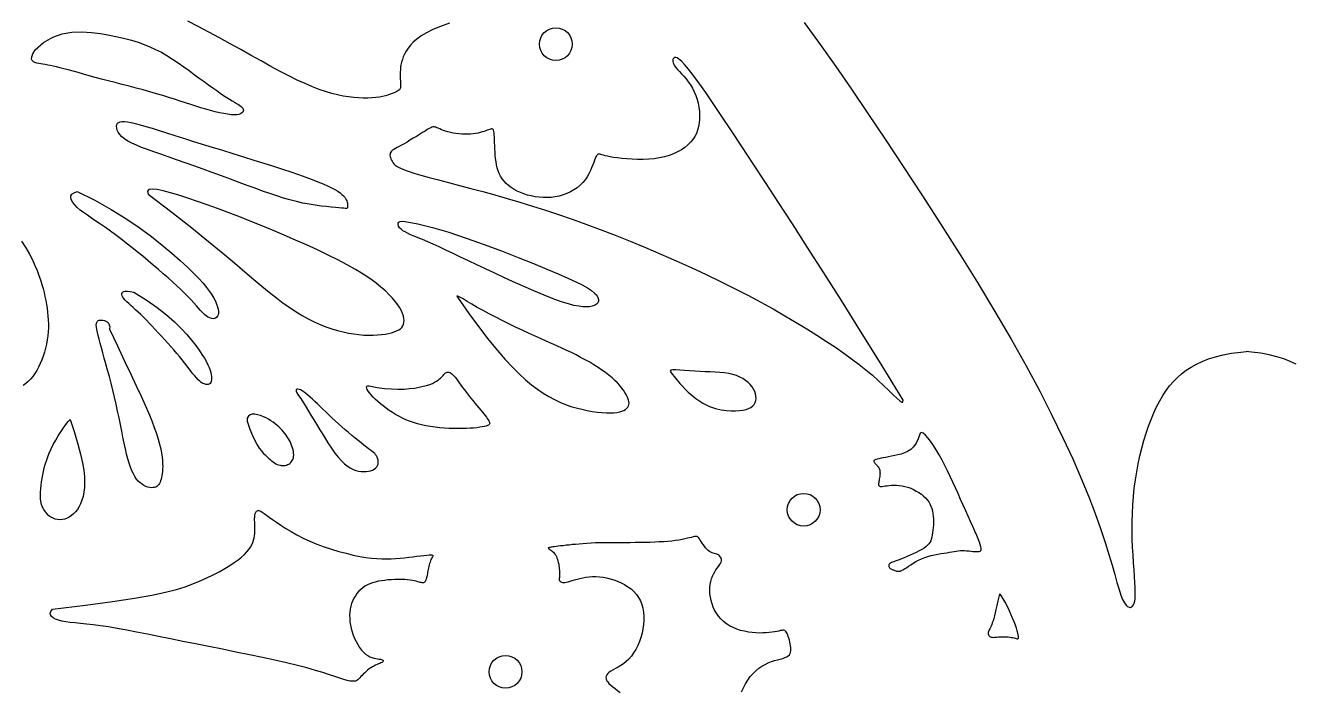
# Model space of a CAD drawing. Header units: millimetres. Extents: x 71 to 193, y 124 to 161.
# Drawn here: x 153.49 to 167.13, y 142.18 to 149.34 of the extents above; entities that cross this region are included whole.
import ezdxf

# ---------------------------------------------------------------- set-up
doc = ezdxf.new("R2010")
doc.units = ezdxf.units.MM

msp = doc.modelspace()

# ---------------------------------------------------------------- linework, layer by layer
at = {"color": 1}
for points in [[(158.045, 149.361), (157.948, 149.326), (157.866, 149.292), (157.798, 149.257), (157.741, 149.223), (157.695, 149.189), (157.657, 149.155), (157.627, 149.123), (157.602, 149.091), (157.581, 149.059), (157.564, 149.029), (157.55, 148.999), (157.54, 148.97), (157.531, 148.942), (157.525, 148.914), (157.521, 148.887), (157.519, 148.86), (157.517, 148.834), (157.517, 148.808), (157.517, 148.784), (157.518, 148.761), (157.519, 148.739), (157.52, 148.72), (157.52, 148.702), (157.521, 148.688), (157.52, 148.675), (157.519, 148.665), (157.517, 148.657), (157.513, 148.65), (157.508, 148.644), (157.501, 148.639), (157.492, 148.633), (157.481, 148.627), (157.467, 148.62), (157.451, 148.613), (157.432, 148.605), (157.411, 148.597), (157.386, 148.588), (157.358, 148.581), (157.327, 148.573), (157.293, 148.567), (157.255, 148.562), (157.214, 148.558), (157.169, 148.556), (157.121, 148.555), (157.071, 148.557), (157.018, 148.561), (156.963, 148.568), (156.905, 148.577), (156.845, 148.59), (156.782, 148.606), (156.716, 148.626), (156.647, 148.649), (156.574, 148.678), (156.496, 148.711), (156.412, 148.749), (156.323, 148.793), (156.229, 148.842), (156.129, 148.896), (156.024, 148.954), (155.916, 149.014), (155.805, 149.077), (155.692, 149.14), (155.577, 149.203), (155.463, 149.265), (155.349, 149.324), (155.236, 149.381)], [(161.853, 149.368), (162.025, 149.132), (162.192, 148.895), (162.36, 148.65), (162.535, 148.391), (162.721, 148.114), (162.916, 147.821), (163.116, 147.516), (163.318, 147.204), (163.518, 146.889), (163.714, 146.575), (163.901, 146.266), (164.076, 145.967), (164.236, 145.681), (164.382, 145.409), (164.513, 145.152), (164.631, 144.909), (164.736, 144.682), (164.828, 144.471), (164.908, 144.275), (164.977, 144.096), (165.035, 143.933), (165.084, 143.786), (165.125, 143.656), (165.159, 143.54), (165.187, 143.439), (165.211, 143.353), (165.233, 143.28), (165.252, 143.22), (165.271, 143.173), (165.29, 143.137), (165.308, 143.112), (165.325, 143.096), (165.341, 143.089), (165.355, 143.088), (165.368, 143.093), (165.379, 143.102), (165.388, 143.115), (165.396, 143.132), (165.401, 143.154), (165.405, 143.181), (165.407, 143.214), (165.407, 143.254), (165.406, 143.301), (165.403, 143.356), (165.399, 143.419), (165.394, 143.489), (165.389, 143.566), (165.384, 143.648), (165.379, 143.734), (165.375, 143.823), (165.373, 143.913), (165.373, 144.005), (165.376, 144.097), (165.38, 144.188), (165.388, 144.278), (165.397, 144.368), (165.409, 144.457), (165.423, 144.544), (165.44, 144.63), (165.458, 144.715), (165.478, 144.798), (165.5, 144.879), (165.524, 144.957), (165.55, 145.033), (165.578, 145.106), (165.607, 145.176), (165.637, 145.242), (165.67, 145.304), (165.703, 145.362), (165.739, 145.415), (165.776, 145.466), (165.816, 145.512), (165.859, 145.555), (165.904, 145.596), (165.954, 145.633), (166.007, 145.668), (166.064, 145.7), (166.126, 145.729), (166.194, 145.756), (166.269, 145.779), (166.351, 145.8), (166.442, 145.816), (166.542, 145.829), (166.598, 145.834)], [(153.597, 149.074), (153.689, 149.153), (153.787, 149.209), (153.889, 149.245), (153.994, 149.263), (154.099, 149.267), (154.202, 149.261), (154.301, 149.248), (154.395, 149.231), (154.481, 149.214), (154.56, 149.195), (154.634, 149.176), (154.703, 149.155), (154.768, 149.132), (154.831, 149.107), (154.892, 149.078), (154.953, 149.047), (155.013, 149.012), (155.074, 148.974), (155.134, 148.934), (155.193, 148.893), (155.251, 148.851), (155.307, 148.81), (155.36, 148.771), (155.411, 148.733), (155.46, 148.698), (155.505, 148.666), (155.547, 148.636), (155.586, 148.61), (155.622, 148.585), (155.655, 148.563), (155.686, 148.544), (155.713, 148.527), (155.738, 148.511), (155.76, 148.498), (155.78, 148.486), (155.796, 148.475), (155.81, 148.465), (155.821, 148.455), (155.829, 148.446), (155.833, 148.436), (155.835, 148.425), (155.833, 148.415), (155.827, 148.405), (155.818, 148.396), (155.804, 148.388), (155.786, 148.381), (155.764, 148.377), (155.736, 148.376), (155.703, 148.377), (155.666, 148.382), (155.624, 148.389), (155.579, 148.398), (155.532, 148.409), (155.481, 148.422), (155.429, 148.436), (155.376, 148.452), (155.323, 148.469), (155.268, 148.486), (155.212, 148.505), (155.154, 148.524), (155.095, 148.543), (155.033, 148.563), (154.968, 148.583), (154.901, 148.603), (154.83, 148.623), (154.757, 148.643), (154.683, 148.663), (154.607, 148.683), (154.531, 148.703), (154.456, 148.722), (154.383, 148.741), (154.312, 148.76), (154.244, 148.778), (154.179, 148.796), (154.117, 148.813), (154.059, 148.829), (154.005, 148.844), (153.954, 148.858), (153.908, 148.871), (153.865, 148.882), (153.827, 148.891), (153.793, 148.899), (153.761, 148.905), (153.733, 148.91), (153.707, 148.915), (153.682, 148.919), (153.659, 148.923), (153.637, 148.927), (153.615, 148.931), (153.595, 148.937), (153.579, 148.945), (153.567, 148.958), (153.561, 148.975), (153.563, 149), (153.575, 149.032), (153.597, 149.074)], [(162.915, 145.311), (162.678, 145.699), (162.458, 146.055), (162.254, 146.381), (162.065, 146.68), (161.89, 146.953), (161.728, 147.204), (161.577, 147.436), (161.437, 147.651), (161.306, 147.851), (161.185, 148.036), (161.073, 148.205), (160.971, 148.359), (160.878, 148.496), (160.796, 148.615), (160.724, 148.718), (160.662, 148.802), (160.611, 148.868), (160.569, 148.917), (160.535, 148.952), (160.509, 148.974), (160.489, 148.987), (160.474, 148.991), (160.462, 148.99), (160.454, 148.985), (160.448, 148.978), (160.444, 148.97), (160.442, 148.96), (160.443, 148.948), (160.446, 148.934), (160.453, 148.919), (160.463, 148.902), (160.476, 148.884), (160.493, 148.863), (160.514, 148.841), (160.536, 148.817), (160.56, 148.791), (160.585, 148.762), (160.609, 148.731), (160.632, 148.698), (160.654, 148.662), (160.673, 148.624), (160.69, 148.584), (160.704, 148.542), (160.715, 148.5), (160.723, 148.457), (160.729, 148.413), (160.731, 148.371), (160.731, 148.329), (160.727, 148.289), (160.72, 148.25), (160.71, 148.213), (160.696, 148.177), (160.679, 148.144), (160.658, 148.112), (160.634, 148.081), (160.605, 148.053), (160.572, 148.026), (160.535, 148.001), (160.495, 147.979), (160.451, 147.958), (160.403, 147.941), (160.353, 147.926), (160.3, 147.914), (160.243, 147.905), (160.185, 147.9), (160.125, 147.897), (160.065, 147.897), (160.006, 147.899), (159.949, 147.902), (159.896, 147.907), (159.848, 147.913), (159.805, 147.919), (159.77, 147.925), (159.741, 147.931), (159.717, 147.937), (159.698, 147.942), (159.683, 147.946), (159.672, 147.95), (159.663, 147.953), (159.655, 147.954), (159.648, 147.955), (159.642, 147.953), (159.636, 147.95), (159.63, 147.944), (159.624, 147.935), (159.617, 147.924), (159.611, 147.908), (159.603, 147.889), (159.594, 147.865), (159.584, 147.838), (159.572, 147.808), (159.558, 147.777), (159.542, 147.744), (159.524, 147.711), (159.502, 147.679), (159.477, 147.648), (159.448, 147.62), (159.417, 147.593), (159.382, 147.57), (159.345, 147.549), (159.307, 147.531), (159.266, 147.516), (159.224, 147.504), (159.181, 147.495), (159.138, 147.489), (159.094, 147.487), (159.051, 147.488), (159.008, 147.491), (158.965, 147.497), (158.924, 147.505), (158.883, 147.515), (158.845, 147.528), (158.807, 147.542), (158.772, 147.558), (158.739, 147.576), (158.709, 147.595), (158.68, 147.616), (158.655, 147.639), (158.632, 147.663), (158.612, 147.689), (158.595, 147.717), (158.581, 147.745), (158.569, 147.775), (158.559, 147.807), (158.552, 147.839), (158.546, 147.872), (158.541, 147.906), (158.538, 147.941), (158.535, 147.976), (158.533, 148.011), (158.531, 148.045), (158.53, 148.077), (158.529, 148.108), (158.528, 148.136), (158.526, 148.161), (158.524, 148.181), (158.522, 148.197), (158.519, 148.21), (158.515, 148.218), (158.51, 148.223), (158.504, 148.225), (158.497, 148.225), (158.488, 148.223), (158.478, 148.22), (158.465, 148.215), (158.451, 148.21), (158.436, 148.204), (158.418, 148.198), (158.398, 148.192), (158.376, 148.186), (158.353, 148.18), (158.327, 148.176), (158.299, 148.172), (158.27, 148.17), (158.24, 148.168), (158.209, 148.168), (158.177, 148.169), (158.146, 148.171), (158.115, 148.175), (158.085, 148.179), (158.057, 148.185), (158.03, 148.192), (158.005, 148.2), (157.982, 148.208), (157.961, 148.216), (157.942, 148.224), (157.925, 148.231), (157.911, 148.237), (157.899, 148.242), (157.889, 148.245), (157.879, 148.246), (157.869, 148.246), (157.858, 148.242), (157.845, 148.237), (157.828, 148.228), (157.808, 148.217), (157.784, 148.202), (157.755, 148.185), (157.724, 148.165), (157.691, 148.145), (157.656, 148.124), (157.622, 148.104), (157.59, 148.084), (157.559, 148.066), (157.531, 148.051), (157.506, 148.037), (157.484, 148.025), (157.465, 148.014), (157.448, 148.004), (157.435, 147.995), (157.424, 147.985), (157.416, 147.975), (157.411, 147.965), (157.408, 147.954), (157.407, 147.942), (157.409, 147.93), (157.412, 147.917), (157.417, 147.904), (157.423, 147.891), (157.43, 147.878), (157.438, 147.865), (157.449, 147.851), (157.464, 147.837), (157.486, 147.822), (157.514, 147.806), (157.552, 147.789), (157.602, 147.771), (157.663, 147.75), (157.739, 147.728), (157.828, 147.703), (157.927, 147.677), (158.036, 147.648), (158.153, 147.618), (158.276, 147.586), (158.404, 147.552), (158.534, 147.516), (158.666, 147.479), (158.8, 147.439), (158.936, 147.397), (159.075, 147.353), (159.217, 147.305), (159.362, 147.255), (159.511, 147.201), (159.665, 147.144), (159.823, 147.083), (159.985, 147.018), (160.149, 146.951), (160.313, 146.881), (160.478, 146.81), (160.64, 146.736), (160.8, 146.662), (160.955, 146.588), (161.105, 146.513), (161.249, 146.439), (161.388, 146.365), (161.52, 146.292), (161.647, 146.219), (161.767, 146.148), (161.882, 146.079), (161.99, 146.011), (162.092, 145.944), (162.189, 145.88), (162.279, 145.817), (162.363, 145.756), (162.442, 145.696), (162.516, 145.637), (162.585, 145.58), (162.649, 145.523), (162.708, 145.468), (162.761, 145.416), (162.808, 145.37), (162.847, 145.333), (162.879, 145.305), (162.901, 145.291), (162.914, 145.292), (162.915, 145.311)], [(154.051, 147.553), (154.24, 147.458), (154.414, 147.361), (154.572, 147.263), (154.716, 147.165), (154.846, 147.07), (154.963, 146.978), (155.065, 146.892), (155.155, 146.812), (155.233, 146.74), (155.299, 146.676), (155.354, 146.619), (155.401, 146.568), (155.439, 146.522), (155.471, 146.48), (155.496, 146.443), (155.517, 146.407), (155.533, 146.374), (155.546, 146.344), (155.556, 146.315), (155.562, 146.289), (155.565, 146.266), (155.565, 146.245), (155.562, 146.228), (155.556, 146.213), (155.547, 146.202), (155.536, 146.194), (155.523, 146.189), (155.508, 146.187), (155.491, 146.189), (155.473, 146.195), (155.455, 146.204), (155.436, 146.216), (155.416, 146.232), (155.396, 146.252), (155.375, 146.274), (155.353, 146.299), (155.329, 146.327), (155.302, 146.358), (155.272, 146.391), (155.239, 146.426), (155.203, 146.462), (155.163, 146.501), (155.12, 146.541), (155.074, 146.583), (155.025, 146.626), (154.974, 146.67), (154.921, 146.715), (154.866, 146.762), (154.81, 146.809), (154.753, 146.857), (154.694, 146.905), (154.636, 146.952), (154.577, 146.998), (154.519, 147.044), (154.462, 147.087), (154.406, 147.128), (154.352, 147.166), (154.3, 147.201), (154.25, 147.235), (154.203, 147.267), (154.16, 147.297), (154.119, 147.326), (154.083, 147.354), (154.051, 147.381), (154.024, 147.408), (154.003, 147.435), (153.988, 147.46), (153.981, 147.483), (153.983, 147.505), (153.994, 147.524), (154.017, 147.54), (154.051, 147.553)], [(154.812, 147.525), (155.065, 147.33), (155.28, 147.162), (155.461, 147.016), (155.613, 146.891), (155.741, 146.783), (155.85, 146.69), (155.945, 146.609), (156.031, 146.536), (156.111, 146.471), (156.188, 146.41), (156.261, 146.355), (156.331, 146.306), (156.399, 146.261), (156.465, 146.221), (156.53, 146.185), (156.594, 146.153), (156.657, 146.124), (156.72, 146.099), (156.782, 146.078), (156.843, 146.06), (156.903, 146.045), (156.961, 146.032), (157.018, 146.023), (157.073, 146.016), (157.127, 146.012), (157.178, 146.01), (157.226, 146.01), (157.272, 146.013), (157.315, 146.017), (157.355, 146.022), (157.392, 146.029), (157.425, 146.037), (157.454, 146.046), (157.479, 146.056), (157.501, 146.067), (157.519, 146.08), (157.533, 146.094), (157.545, 146.11), (157.552, 146.127), (157.557, 146.146), (157.559, 146.167), (157.557, 146.19), (157.552, 146.215), (157.543, 146.242), (157.53, 146.271), (157.513, 146.302), (157.492, 146.335), (157.466, 146.369), (157.436, 146.406), (157.4, 146.444), (157.359, 146.485), (157.31, 146.527), (157.255, 146.571), (157.191, 146.617), (157.119, 146.665), (157.038, 146.714), (156.947, 146.765), (156.848, 146.818), (156.742, 146.871), (156.629, 146.925), (156.512, 146.979), (156.392, 147.032), (156.27, 147.085), (156.147, 147.137), (156.025, 147.188), (155.905, 147.236), (155.786, 147.283), (155.669, 147.327), (155.556, 147.37), (155.446, 147.409), (155.34, 147.447), (155.238, 147.481), (155.142, 147.512), (155.053, 147.539), (154.974, 147.56), (154.907, 147.573), (154.855, 147.578), (154.82, 147.573), (154.805, 147.555), (154.812, 147.525)], [(157.572, 147.229), (157.706, 147.207), (157.864, 147.168), (158.039, 147.116), (158.226, 147.053), (158.417, 146.985), (158.605, 146.914), (158.784, 146.843), (158.948, 146.778), (159.091, 146.719), (159.213, 146.668), (159.316, 146.623), (159.402, 146.584), (159.472, 146.549), (159.527, 146.518), (159.571, 146.489), (159.603, 146.463), (159.626, 146.439), (159.64, 146.415), (159.647, 146.394), (159.645, 146.374), (159.637, 146.357), (159.623, 146.342), (159.604, 146.33), (159.579, 146.321), (159.55, 146.315), (159.517, 146.313), (159.478, 146.314), (159.433, 146.32), (159.382, 146.33), (159.324, 146.345), (159.259, 146.365), (159.186, 146.39), (159.105, 146.421), (159.018, 146.457), (158.925, 146.496), (158.829, 146.539), (158.73, 146.583), (158.63, 146.629), (158.531, 146.675), (158.434, 146.721), (158.341, 146.765), (158.251, 146.808), (158.165, 146.849), (158.085, 146.888), (158.008, 146.924), (157.937, 146.957), (157.872, 146.987), (157.812, 147.013), (157.758, 147.036), (157.71, 147.056), (157.667, 147.073), (157.629, 147.089), (157.597, 147.104), (157.569, 147.118), (157.545, 147.132), (157.526, 147.148), (157.51, 147.164), (157.499, 147.182), (157.494, 147.198), (157.494, 147.213), (157.502, 147.224), (157.517, 147.232), (157.54, 147.233), (157.572, 147.229)], [(153.452, 147.018), (153.5, 146.947), (153.538, 146.88), (153.57, 146.818), (153.596, 146.759), (153.619, 146.704), (153.639, 146.652), (153.656, 146.603), (153.671, 146.556), (153.684, 146.511), (153.694, 146.467), (153.704, 146.425), (153.712, 146.383), (153.72, 146.341), (153.726, 146.3), (153.732, 146.258), (153.736, 146.216), (153.739, 146.174), (153.74, 146.132), (153.74, 146.089), (153.738, 146.046), (153.733, 146.003), (153.727, 145.959), (153.719, 145.915), (153.71, 145.871), (153.698, 145.828), (153.685, 145.786), (153.67, 145.745), (153.653, 145.705), (153.635, 145.668), (153.615, 145.632), (153.594, 145.598), (153.572, 145.567), (153.548, 145.539), (153.523, 145.513), (153.497, 145.49), (153.47, 145.47)], [(154.656, 146.472), (154.791, 146.388), (154.908, 146.306), (155.008, 146.228), (155.093, 146.154), (155.166, 146.083), (155.227, 146.017), (155.278, 145.955), (155.322, 145.899), (155.358, 145.848), (155.389, 145.803), (155.415, 145.762), (155.436, 145.725), (155.453, 145.692), (155.467, 145.662), (155.477, 145.635), (155.484, 145.61), (155.489, 145.587), (155.492, 145.565), (155.493, 145.546), (155.492, 145.529), (155.489, 145.514), (155.484, 145.501), (155.476, 145.492), (155.468, 145.485), (155.457, 145.481), (155.444, 145.479), (155.43, 145.481), (155.415, 145.486), (155.399, 145.493), (155.382, 145.503), (155.365, 145.517), (155.347, 145.532), (155.329, 145.551), (155.311, 145.572), (155.291, 145.596), (155.271, 145.622), (155.25, 145.65), (155.228, 145.68), (155.203, 145.712), (155.177, 145.745), (155.149, 145.78), (155.119, 145.815), (155.087, 145.852), (155.055, 145.889), (155.021, 145.926), (154.987, 145.964), (154.953, 146), (154.92, 146.037), (154.887, 146.072), (154.854, 146.106), (154.823, 146.14), (154.792, 146.171), (154.762, 146.202), (154.732, 146.231), (154.704, 146.258), (154.677, 146.284), (154.651, 146.308), (154.627, 146.33), (154.604, 146.35), (154.584, 146.369), (154.566, 146.387), (154.551, 146.404), (154.54, 146.419), (154.532, 146.434), (154.529, 146.448), (154.53, 146.46), (154.536, 146.47), (154.547, 146.478), (154.565, 146.483), (154.588, 146.484), (154.619, 146.48), (154.656, 146.472)], [(158.131, 146.419), (158.255, 146.243), (158.368, 146.09), (158.469, 145.958), (158.56, 145.845), (158.644, 145.748), (158.721, 145.665), (158.793, 145.594), (158.861, 145.532), (158.926, 145.478), (158.99, 145.43), (159.052, 145.387), (159.112, 145.35), (159.172, 145.319), (159.231, 145.291), (159.29, 145.267), (159.348, 145.246), (159.407, 145.229), (159.466, 145.214), (159.523, 145.201), (159.579, 145.191), (159.633, 145.184), (159.683, 145.179), (159.73, 145.176), (159.773, 145.175), (159.811, 145.177), (159.844, 145.181), (159.873, 145.187), (159.897, 145.194), (159.918, 145.203), (159.935, 145.213), (159.949, 145.225), (159.959, 145.237), (159.966, 145.251), (159.971, 145.265), (159.973, 145.28), (159.972, 145.297), (159.968, 145.314), (159.962, 145.333), (159.954, 145.353), (159.943, 145.374), (159.929, 145.396), (159.913, 145.42), (159.894, 145.445), (159.873, 145.471), (159.849, 145.497), (159.822, 145.524), (159.792, 145.552), (159.758, 145.58), (159.722, 145.608), (159.683, 145.636), (159.641, 145.664), (159.597, 145.692), (159.551, 145.719), (159.503, 145.746), (159.454, 145.772), (159.405, 145.798), (159.355, 145.823), (159.304, 145.847), (159.251, 145.871), (159.198, 145.896), (159.142, 145.921), (159.084, 145.946), (159.023, 145.973), (158.96, 146.002), (158.894, 146.032), (158.825, 146.064), (158.754, 146.097), (158.683, 146.131), (158.612, 146.167), (158.542, 146.202), (158.473, 146.238), (158.407, 146.274), (158.344, 146.309), (158.287, 146.343), (158.235, 146.373), (158.192, 146.399), (158.158, 146.417), (158.136, 146.428), (158.126, 146.429), (158.131, 146.419)], [(154.398, 146.076), (154.483, 145.894), (154.558, 145.732), (154.625, 145.59), (154.683, 145.465), (154.735, 145.355), (154.779, 145.257), (154.817, 145.17), (154.85, 145.092), (154.877, 145.02), (154.9, 144.955), (154.919, 144.895), (154.934, 144.84), (154.946, 144.79), (154.954, 144.744), (154.961, 144.703), (154.965, 144.665), (154.967, 144.631), (154.968, 144.6), (154.967, 144.572), (154.965, 144.546), (154.962, 144.523), (154.959, 144.502), (154.955, 144.482), (154.95, 144.464), (154.945, 144.448), (154.939, 144.432), (154.932, 144.418), (154.925, 144.406), (154.916, 144.396), (154.906, 144.387), (154.894, 144.38), (154.88, 144.375), (154.865, 144.373), (154.847, 144.372), (154.828, 144.374), (154.808, 144.379), (154.787, 144.386), (154.766, 144.396), (154.746, 144.409), (154.725, 144.425), (154.706, 144.444), (154.688, 144.466), (154.67, 144.492), (154.653, 144.521), (154.637, 144.555), (154.622, 144.593), (154.607, 144.635), (154.593, 144.682), (154.58, 144.734), (154.567, 144.79), (154.554, 144.85), (154.541, 144.914), (154.528, 144.981), (154.514, 145.051), (154.5, 145.123), (154.484, 145.196), (154.468, 145.271), (154.45, 145.346), (154.432, 145.421), (154.413, 145.494), (154.395, 145.567), (154.376, 145.636), (154.358, 145.702), (154.341, 145.765), (154.325, 145.822), (154.31, 145.875), (154.296, 145.923), (154.285, 145.967), (154.274, 146.006), (154.266, 146.04), (154.26, 146.07), (154.257, 146.096), (154.255, 146.117), (154.257, 146.134), (154.26, 146.148), (154.266, 146.159), (154.274, 146.166), (154.284, 146.171), (154.296, 146.173), (154.31, 146.173), (154.325, 146.172), (154.342, 146.168), (154.358, 146.162), (154.373, 146.152), (154.385, 146.14), (154.394, 146.123), (154.399, 146.102), (154.398, 146.076)], [(167.133, 145.7), (167.071, 145.729), (167.003, 145.756), (166.928, 145.779), (166.846, 145.8), (166.755, 145.816), (166.655, 145.829), (166.598, 145.834)], [(160.424, 145.607), (160.519, 145.49), (160.607, 145.398), (160.69, 145.329), (160.766, 145.279), (160.837, 145.244), (160.903, 145.222), (160.963, 145.209), (161.019, 145.202), (161.07, 145.199), (161.117, 145.198), (161.159, 145.2), (161.196, 145.205), (161.229, 145.212), (161.257, 145.222), (161.281, 145.235), (161.301, 145.25), (161.316, 145.267), (161.327, 145.287), (161.334, 145.308), (161.337, 145.331), (161.336, 145.355), (161.331, 145.38), (161.322, 145.405), (161.31, 145.43), (161.294, 145.455), (161.274, 145.479), (161.251, 145.502), (161.225, 145.524), (161.195, 145.544), (161.162, 145.561), (161.126, 145.577), (161.086, 145.589), (161.043, 145.599), (160.997, 145.605), (160.949, 145.61), (160.898, 145.613), (160.845, 145.615), (160.791, 145.617), (160.736, 145.619), (160.679, 145.623), (160.623, 145.627), (160.568, 145.632), (160.518, 145.636), (160.475, 145.638), (160.442, 145.637), (160.421, 145.633), (160.414, 145.623), (160.424, 145.607)], [(157.185, 145.465), (157.269, 145.449), (157.348, 145.438), (157.423, 145.433), (157.493, 145.431), (157.558, 145.432), (157.617, 145.436), (157.672, 145.443), (157.721, 145.451), (157.764, 145.461), (157.801, 145.471), (157.834, 145.482), (157.862, 145.493), (157.886, 145.505), (157.907, 145.517), (157.924, 145.528), (157.939, 145.54), (157.951, 145.55), (157.962, 145.561), (157.971, 145.571), (157.979, 145.579), (157.986, 145.588), (157.992, 145.595), (157.999, 145.601), (158.005, 145.606), (158.013, 145.61), (158.02, 145.613), (158.029, 145.614), (158.038, 145.613), (158.048, 145.61), (158.058, 145.605), (158.069, 145.598), (158.08, 145.588), (158.093, 145.575), (158.106, 145.559), (158.12, 145.541), (158.135, 145.521), (158.151, 145.499), (158.168, 145.475), (158.186, 145.449), (158.206, 145.423), (158.227, 145.395), (158.249, 145.366), (158.272, 145.338), (158.295, 145.309), (158.318, 145.281), (158.34, 145.254), (158.361, 145.229), (158.381, 145.205), (158.399, 145.183), (158.415, 145.164), (158.429, 145.146), (158.442, 145.13), (158.452, 145.116), (158.461, 145.103), (158.468, 145.092), (158.473, 145.082), (158.476, 145.073), (158.478, 145.064), (158.476, 145.057), (158.472, 145.051), (158.465, 145.045), (158.454, 145.039), (158.439, 145.034), (158.421, 145.029), (158.398, 145.025), (158.371, 145.021), (158.34, 145.017), (158.305, 145.013), (158.268, 145.011), (158.227, 145.009), (158.184, 145.007), (158.138, 145.007), (158.09, 145.007), (158.041, 145.009), (157.991, 145.012), (157.941, 145.015), (157.891, 145.021), (157.841, 145.028), (157.792, 145.036), (157.745, 145.046), (157.701, 145.057), (157.658, 145.071), (157.617, 145.086), (157.578, 145.102), (157.54, 145.12), (157.503, 145.139), (157.468, 145.159), (157.433, 145.18), (157.399, 145.203), (157.366, 145.226), (157.334, 145.25), (157.304, 145.274), (157.276, 145.298), (157.25, 145.322), (157.226, 145.345), (157.206, 145.368), (157.188, 145.39), (157.174, 145.41), (157.164, 145.428), (157.158, 145.443), (157.156, 145.455), (157.16, 145.463), (157.17, 145.466), (157.185, 145.465)], [(156.449, 145.329), (156.506, 145.239), (156.559, 145.153), (156.609, 145.071), (156.656, 144.994), (156.7, 144.922), (156.741, 144.856), (156.78, 144.796), (156.817, 144.744), (156.852, 144.699), (156.886, 144.661), (156.919, 144.63), (156.95, 144.604), (156.981, 144.585), (157.011, 144.569), (157.04, 144.558), (157.068, 144.551), (157.097, 144.546), (157.124, 144.545), (157.151, 144.546), (157.176, 144.549), (157.199, 144.555), (157.22, 144.562), (157.238, 144.572), (157.253, 144.584), (157.265, 144.597), (157.273, 144.611), (157.279, 144.626), (157.281, 144.642), (157.281, 144.657), (157.279, 144.673), (157.275, 144.688), (157.269, 144.702), (157.262, 144.714), (157.253, 144.726), (157.243, 144.738), (157.23, 144.749), (157.215, 144.762), (157.198, 144.776), (157.177, 144.791), (157.154, 144.809), (157.127, 144.83), (157.098, 144.853), (157.066, 144.878), (157.032, 144.905), (156.997, 144.934), (156.961, 144.964), (156.925, 144.995), (156.889, 145.027), (156.853, 145.059), (156.818, 145.091), (156.784, 145.123), (156.751, 145.155), (156.719, 145.186), (156.688, 145.216), (156.658, 145.245), (156.629, 145.273), (156.601, 145.299), (156.575, 145.324), (156.551, 145.346), (156.527, 145.366), (156.505, 145.384), (156.485, 145.399), (156.466, 145.412), (156.448, 145.422), (156.431, 145.428), (156.417, 145.431), (156.407, 145.429), (156.402, 145.422), (156.402, 145.409), (156.409, 145.39), (156.424, 145.364), (156.449, 145.329)], [(153.973, 145.106), (154.02, 144.964), (154.058, 144.841), (154.086, 144.733), (154.106, 144.641), (154.12, 144.56), (154.127, 144.49), (154.129, 144.429), (154.127, 144.374), (154.122, 144.324), (154.113, 144.279), (154.101, 144.238), (154.087, 144.201), (154.071, 144.169), (154.053, 144.14), (154.033, 144.114), (154.011, 144.092), (153.989, 144.073), (153.965, 144.057), (153.941, 144.045), (153.916, 144.036), (153.891, 144.03), (153.865, 144.028), (153.84, 144.03), (153.815, 144.035), (153.791, 144.044), (153.768, 144.057), (153.746, 144.072), (153.726, 144.091), (153.708, 144.113), (153.692, 144.137), (153.678, 144.164), (153.668, 144.193), (153.661, 144.224), (153.657, 144.257), (153.655, 144.291), (153.656, 144.326), (153.659, 144.362), (153.663, 144.399), (153.668, 144.436), (153.674, 144.473), (153.681, 144.51), (153.688, 144.547), (153.697, 144.585), (153.707, 144.623), (153.719, 144.662), (153.733, 144.703), (153.75, 144.745), (153.77, 144.789), (153.793, 144.836), (153.819, 144.883), (153.847, 144.929), (153.875, 144.974), (153.902, 145.016), (153.929, 145.052), (153.953, 145.083), (153.973, 145.106)], [(155.874, 145.086), (155.903, 145.002), (155.93, 144.933), (155.956, 144.878), (155.981, 144.833), (156.004, 144.797), (156.027, 144.768), (156.047, 144.745), (156.067, 144.725), (156.086, 144.706), (156.104, 144.69), (156.12, 144.675), (156.137, 144.661), (156.152, 144.649), (156.167, 144.639), (156.182, 144.63), (156.197, 144.623), (156.212, 144.617), (156.227, 144.613), (156.241, 144.611), (156.255, 144.61), (156.269, 144.61), (156.283, 144.612), (156.296, 144.616), (156.309, 144.62), (156.321, 144.626), (156.332, 144.634), (156.342, 144.643), (156.351, 144.653), (156.359, 144.664), (156.365, 144.677), (156.37, 144.691), (156.373, 144.707), (156.374, 144.724), (156.373, 144.742), (156.371, 144.761), (156.367, 144.78), (156.361, 144.8), (156.354, 144.82), (156.346, 144.84), (156.338, 144.86), (156.328, 144.88), (156.317, 144.899), (156.305, 144.917), (156.293, 144.936), (156.279, 144.954), (156.265, 144.971), (156.249, 144.989), (156.233, 145.007), (156.215, 145.025), (156.196, 145.042), (156.175, 145.059), (156.153, 145.076), (156.13, 145.092), (156.105, 145.107), (156.078, 145.122), (156.049, 145.135), (156.018, 145.146), (155.987, 145.156), (155.956, 145.161), (155.929, 145.161), (155.905, 145.155), (155.887, 145.141), (155.876, 145.118), (155.874, 145.086)], [(163.098, 144.959), (163.078, 144.898), (163.055, 144.85), (163.027, 144.812), (162.997, 144.783), (162.964, 144.762), (162.93, 144.746), (162.895, 144.734), (162.86, 144.725), (162.825, 144.717), (162.792, 144.71), (162.76, 144.704), (162.73, 144.698), (162.703, 144.693), (162.678, 144.689), (162.656, 144.684), (162.638, 144.68), (162.624, 144.676), (162.614, 144.672), (162.607, 144.667), (162.602, 144.663), (162.601, 144.658), (162.601, 144.654), (162.603, 144.648), (162.607, 144.643), (162.611, 144.637), (162.617, 144.631), (162.623, 144.625), (162.629, 144.618), (162.636, 144.611), (162.642, 144.603), (162.648, 144.595), (162.653, 144.587), (162.658, 144.579), (162.661, 144.57), (162.664, 144.56), (162.666, 144.551), (162.667, 144.54), (162.668, 144.529), (162.667, 144.518), (162.666, 144.506), (162.665, 144.493), (162.662, 144.479), (162.66, 144.466), (162.657, 144.453), (162.655, 144.441), (162.653, 144.429), (162.652, 144.418), (162.651, 144.409), (162.652, 144.401), (162.654, 144.396), (162.657, 144.391), (162.662, 144.388), (162.669, 144.387), (162.679, 144.386), (162.691, 144.387), (162.705, 144.389), (162.723, 144.391), (162.743, 144.394), (162.765, 144.397), (162.79, 144.399), (162.817, 144.4), (162.845, 144.4), (162.874, 144.398), (162.904, 144.394), (162.935, 144.387), (162.966, 144.378), (162.998, 144.366), (163.028, 144.352), (163.057, 144.337), (163.085, 144.32), (163.111, 144.302), (163.135, 144.283), (163.156, 144.263), (163.174, 144.242), (163.19, 144.221), (163.203, 144.198), (163.214, 144.174), (163.223, 144.149), (163.23, 144.123), (163.235, 144.095), (163.239, 144.066), (163.24, 144.036), (163.241, 144.005), (163.24, 143.974), (163.238, 143.944), (163.235, 143.915), (163.232, 143.888), (163.228, 143.863), (163.223, 143.84), (163.218, 143.82), (163.212, 143.802), (163.203, 143.786), (163.192, 143.77), (163.178, 143.755), (163.161, 143.74), (163.141, 143.725), (163.115, 143.71), (163.087, 143.694), (163.056, 143.678), (163.024, 143.662), (162.991, 143.647), (162.958, 143.633), (162.927, 143.62), (162.899, 143.608), (162.873, 143.599), (162.851, 143.591), (162.831, 143.584), (162.815, 143.578), (162.8, 143.573), (162.789, 143.568), (162.779, 143.563), (162.772, 143.558), (162.767, 143.552), (162.763, 143.546), (162.761, 143.539), (162.761, 143.532), (162.762, 143.526), (162.764, 143.519), (162.768, 143.513), (162.772, 143.508), (162.778, 143.504), (162.784, 143.5), (162.79, 143.497), (162.797, 143.494), (162.805, 143.491), (162.813, 143.489), (162.82, 143.487), (162.828, 143.484), (162.836, 143.481), (162.843, 143.478), (162.852, 143.476), (162.861, 143.475), (162.871, 143.475), (162.883, 143.477), (162.896, 143.482), (162.912, 143.489), (162.93, 143.5), (162.95, 143.513), (162.972, 143.529), (162.997, 143.545), (163.024, 143.562), (163.052, 143.579), (163.082, 143.595), (163.114, 143.61), (163.148, 143.623), (163.182, 143.634), (163.218, 143.644), (163.253, 143.652), (163.288, 143.659), (163.321, 143.665), (163.354, 143.67), (163.384, 143.675), (163.412, 143.68), (163.438, 143.684), (163.463, 143.688), (163.486, 143.692), (163.508, 143.695), (163.53, 143.697), (163.552, 143.698), (163.574, 143.698), (163.596, 143.696), (163.619, 143.694), (163.642, 143.692), (163.663, 143.689), (163.684, 143.687), (163.702, 143.686), (163.719, 143.686), (163.732, 143.688), (163.742, 143.692), (163.749, 143.699), (163.753, 143.708), (163.753, 143.722), (163.75, 143.739), (163.743, 143.761), (163.734, 143.789), (163.721, 143.822), (163.705, 143.861), (163.685, 143.906), (163.664, 143.955), (163.64, 144.009), (163.615, 144.066), (163.588, 144.125), (163.561, 144.186), (163.533, 144.247), (163.505, 144.309), (163.477, 144.371), (163.449, 144.433), (163.42, 144.494), (163.392, 144.554), (163.362, 144.612), (163.333, 144.669), (163.302, 144.725), (163.271, 144.778), (163.241, 144.827), (163.21, 144.871), (163.182, 144.909), (163.156, 144.938), (163.132, 144.957), (163.113, 144.964), (163.098, 144.959)], [(153.784, 143.067), (154.14, 143.11), (154.43, 143.15), (154.664, 143.186), (154.85, 143.219), (154.997, 143.25), (155.114, 143.28), (155.209, 143.31), (155.292, 143.341), (155.369, 143.372), (155.442, 143.404), (155.511, 143.437), (155.575, 143.47), (155.634, 143.504), (155.687, 143.536), (155.736, 143.568), (155.778, 143.599), (155.814, 143.628), (155.845, 143.656), (155.871, 143.683), (155.893, 143.709), (155.91, 143.734), (155.924, 143.759), (155.935, 143.784), (155.943, 143.808), (155.949, 143.833), (155.953, 143.857), (155.956, 143.881), (155.957, 143.905), (155.957, 143.928), (155.957, 143.949), (155.956, 143.97), (155.956, 143.988), (155.955, 144.005), (155.954, 144.02), (155.954, 144.034), (155.954, 144.046), (155.955, 144.057), (155.956, 144.067), (155.957, 144.076), (155.958, 144.084), (155.96, 144.091), (155.962, 144.098), (155.965, 144.104), (155.968, 144.11), (155.972, 144.114), (155.975, 144.119), (155.979, 144.122), (155.983, 144.125), (155.988, 144.127), (155.993, 144.128), (156, 144.128), (156.01, 144.125), (156.022, 144.119), (156.037, 144.11), (156.057, 144.097), (156.082, 144.079), (156.112, 144.057), (156.148, 144.031), (156.19, 144.001), (156.236, 143.969), (156.288, 143.935), (156.345, 143.901), (156.408, 143.866), (156.475, 143.832), (156.547, 143.799), (156.623, 143.768), (156.701, 143.739), (156.781, 143.713), (156.86, 143.689), (156.937, 143.668), (157.012, 143.65), (157.083, 143.635), (157.148, 143.624), (157.209, 143.616), (157.266, 143.611), (157.32, 143.609), (157.371, 143.609), (157.42, 143.61), (157.467, 143.613), (157.515, 143.617), (157.562, 143.621), (157.609, 143.626), (157.654, 143.632), (157.697, 143.637), (157.736, 143.641), (157.772, 143.646), (157.802, 143.649), (157.827, 143.651), (157.845, 143.652), (157.858, 143.652), (157.865, 143.65), (157.868, 143.648), (157.868, 143.643), (157.866, 143.637), (157.862, 143.63), (157.857, 143.621), (157.852, 143.611), (157.846, 143.6), (157.841, 143.587), (157.837, 143.573), (157.832, 143.559), (157.828, 143.543), (157.824, 143.528), (157.82, 143.511), (157.817, 143.495), (157.814, 143.479), (157.811, 143.462), (157.809, 143.447), (157.806, 143.432), (157.803, 143.417), (157.8, 143.404), (157.797, 143.392), (157.793, 143.382), (157.789, 143.373), (157.785, 143.365), (157.779, 143.36), (157.773, 143.355), (157.767, 143.352), (157.759, 143.351), (157.751, 143.351), (157.742, 143.353), (157.732, 143.355), (157.72, 143.359), (157.706, 143.363), (157.69, 143.368), (157.671, 143.373), (157.65, 143.377), (157.625, 143.381), (157.596, 143.384), (157.565, 143.386), (157.531, 143.387), (157.496, 143.387), (157.459, 143.387), (157.422, 143.385), (157.385, 143.382), (157.349, 143.378), (157.315, 143.374), (157.282, 143.368), (157.25, 143.36), (157.22, 143.351), (157.192, 143.341), (157.165, 143.329), (157.139, 143.314), (157.115, 143.298), (157.093, 143.28), (157.072, 143.26), (157.053, 143.238), (157.036, 143.213), (157.02, 143.188), (157.007, 143.16), (156.996, 143.131), (156.987, 143.101), (156.98, 143.07), (156.976, 143.037), (156.974, 143.003), (156.975, 142.969), (156.978, 142.934), (156.983, 142.898), (156.991, 142.862), (157.001, 142.826), (157.013, 142.79), (157.027, 142.755), (157.044, 142.72), (157.062, 142.688), (157.081, 142.657), (157.102, 142.63), (157.123, 142.606), (157.145, 142.585), (157.168, 142.57), (157.19, 142.557), (157.212, 142.549), (157.234, 142.542), (157.254, 142.538), (157.273, 142.535), (157.289, 142.533), (157.304, 142.53), (157.315, 142.528), (157.324, 142.524), (157.33, 142.52), (157.333, 142.516), (157.334, 142.511), (157.332, 142.506), (157.327, 142.501), (157.32, 142.496), (157.31, 142.491), (157.298, 142.485), (157.284, 142.48), (157.269, 142.473), (157.252, 142.466), (157.235, 142.458), (157.218, 142.449), (157.2, 142.439), (157.183, 142.427), (157.167, 142.414), (157.151, 142.4), (157.136, 142.386), (157.121, 142.371), (157.108, 142.357), (157.095, 142.344), (157.083, 142.331), (157.072, 142.32), (157.062, 142.31), (157.05, 142.302), (157.037, 142.297), (157.021, 142.294), (157.002, 142.294), (156.977, 142.297), (156.948, 142.303), (156.912, 142.314), (156.868, 142.328), (156.817, 142.345), (156.757, 142.365), (156.687, 142.387), (156.607, 142.411), (156.516, 142.437), (156.413, 142.464), (156.298, 142.492), (156.172, 142.52), (156.038, 142.549), (155.898, 142.579), (155.754, 142.608), (155.608, 142.638), (155.463, 142.667), (155.321, 142.695), (155.183, 142.723), (155.05, 142.75), (154.924, 142.776), (154.803, 142.801), (154.688, 142.823), (154.581, 142.843), (154.48, 142.861), (154.386, 142.877), (154.301, 142.889), (154.222, 142.899), (154.151, 142.907), (154.086, 142.914), (154.028, 142.92), (153.975, 142.926), (153.928, 142.933), (153.886, 142.941), (153.849, 142.95), (153.817, 142.961), (153.792, 142.974), (153.774, 142.989), (153.763, 143.006), (153.76, 143.024), (153.767, 143.044), (153.784, 143.067)], [(161.182, 142.18), (161.201, 142.225), (161.223, 142.268), (161.248, 142.307), (161.275, 142.344), (161.304, 142.377), (161.335, 142.407), (161.367, 142.434), (161.4, 142.457), (161.434, 142.476), (161.468, 142.492), (161.502, 142.505), (161.535, 142.516), (161.567, 142.525), (161.596, 142.533), (161.623, 142.54), (161.647, 142.548), (161.667, 142.557), (161.683, 142.567), (161.694, 142.578), (161.702, 142.591), (161.708, 142.605), (161.71, 142.621), (161.71, 142.638), (161.709, 142.656), (161.706, 142.675), (161.703, 142.695), (161.698, 142.715), (161.694, 142.736), (161.688, 142.756), (161.683, 142.774), (161.677, 142.792), (161.67, 142.807), (161.664, 142.819), (161.658, 142.829), (161.651, 142.836), (161.644, 142.84), (161.635, 142.842), (161.625, 142.842), (161.612, 142.841), (161.597, 142.838), (161.58, 142.834), (161.559, 142.83), (161.535, 142.826), (161.508, 142.822), (161.478, 142.818), (161.446, 142.815), (161.411, 142.813), (161.375, 142.812), (161.336, 142.814), (161.296, 142.817), (161.255, 142.823), (161.213, 142.831), (161.171, 142.841), (161.13, 142.854), (161.091, 142.87), (161.053, 142.889), (161.019, 142.911), (160.987, 142.935), (160.959, 142.963), (160.933, 142.992), (160.911, 143.024), (160.892, 143.057), (160.877, 143.091), (160.864, 143.126), (160.854, 143.162), (160.847, 143.197), (160.842, 143.233), (160.841, 143.267), (160.842, 143.301), (160.845, 143.333), (160.85, 143.365), (160.858, 143.394), (160.868, 143.421), (160.88, 143.446), (160.893, 143.469), (160.906, 143.491), (160.92, 143.51), (160.933, 143.528), (160.944, 143.544), (160.954, 143.559), (160.961, 143.574), (160.965, 143.587), (160.966, 143.6), (160.964, 143.612), (160.96, 143.622), (160.953, 143.632), (160.946, 143.641), (160.936, 143.648), (160.926, 143.654), (160.915, 143.659), (160.903, 143.663), (160.89, 143.667), (160.877, 143.671), (160.864, 143.675), (160.85, 143.681), (160.837, 143.689), (160.823, 143.699), (160.809, 143.712), (160.795, 143.727), (160.782, 143.744), (160.769, 143.761), (160.757, 143.778), (160.746, 143.795), (160.736, 143.81), (160.728, 143.823), (160.721, 143.833), (160.715, 143.841), (160.709, 143.846), (160.703, 143.849), (160.695, 143.85), (160.687, 143.849), (160.676, 143.847), (160.662, 143.844), (160.645, 143.839), (160.624, 143.834), (160.6, 143.829), (160.573, 143.823), (160.543, 143.817), (160.509, 143.811), (160.472, 143.805), (160.433, 143.8), (160.391, 143.796), (160.346, 143.792), (160.298, 143.79), (160.249, 143.787), (160.198, 143.785), (160.146, 143.784), (160.092, 143.783), (160.038, 143.783), (159.984, 143.782), (159.929, 143.782), (159.874, 143.782), (159.82, 143.782), (159.767, 143.782), (159.714, 143.781), (159.664, 143.78), (159.614, 143.779), (159.567, 143.777), (159.522, 143.774), (159.479, 143.771), (159.438, 143.768), (159.4, 143.764), (159.363, 143.761), (159.329, 143.757), (159.297, 143.754), (159.267, 143.75), (159.239, 143.747), (159.214, 143.744), (159.191, 143.741), (159.171, 143.739), (159.154, 143.736), (159.139, 143.734), (159.127, 143.732), (159.118, 143.73), (159.112, 143.728), (159.109, 143.726), (159.107, 143.724), (159.108, 143.721), (159.11, 143.718), (159.114, 143.715), (159.12, 143.711), (159.127, 143.707), (159.134, 143.702), (159.143, 143.695), (159.152, 143.688), (159.161, 143.68), (159.17, 143.67), (159.178, 143.659), (159.186, 143.647), (159.193, 143.633), (159.2, 143.618), (159.205, 143.602), (159.21, 143.585), (159.214, 143.568), (159.218, 143.551), (159.221, 143.534), (159.223, 143.517), (159.225, 143.501), (159.226, 143.485), (159.227, 143.471), (159.228, 143.457), (159.228, 143.445), (159.228, 143.433), (159.227, 143.423), (159.227, 143.414), (159.226, 143.406), (159.225, 143.4), (159.225, 143.394), (159.224, 143.39), (159.224, 143.385), (159.225, 143.381), (159.226, 143.377), (159.229, 143.373), (159.232, 143.369), (159.236, 143.365), (159.242, 143.361), (159.25, 143.358), (159.259, 143.355), (159.271, 143.354), (159.284, 143.355), (159.3, 143.357), (159.319, 143.361), (159.34, 143.368), (159.363, 143.375), (159.389, 143.383), (159.416, 143.391), (159.446, 143.399), (159.477, 143.406), (159.51, 143.412), (159.544, 143.416), (159.58, 143.418), (159.617, 143.418), (159.655, 143.415), (159.694, 143.411), (159.733, 143.404), (159.772, 143.394), (159.811, 143.383), (159.851, 143.368), (159.889, 143.351), (159.926, 143.332), (159.962, 143.309), (159.995, 143.285), (160.026, 143.257), (160.053, 143.227), (160.076, 143.194), (160.096, 143.158), (160.111, 143.12), (160.122, 143.079), (160.129, 143.037), (160.132, 142.994), (160.132, 142.949), (160.129, 142.903), (160.122, 142.857), (160.113, 142.811), (160.1, 142.766), (160.084, 142.721), (160.066, 142.678), (160.046, 142.637), (160.023, 142.598), (159.998, 142.563), (159.971, 142.532), (159.943, 142.506), (159.914, 142.483), (159.884, 142.463), (159.855, 142.446), (159.828, 142.431), (159.802, 142.417), (159.779, 142.404), (159.76, 142.391), (159.745, 142.378), (159.734, 142.364), (159.728, 142.349), (159.725, 142.334), (159.727, 142.319), (159.733, 142.303), (159.744, 142.287), (159.758, 142.27), (159.777, 142.252), (159.799, 142.234), (159.823, 142.215), (159.85, 142.195), (159.877, 142.174)], [(163.946, 143.215), (163.933, 143.158), (163.922, 143.109), (163.912, 143.066), (163.904, 143.028), (163.895, 142.996), (163.888, 142.968), (163.881, 142.943), (163.873, 142.922), (163.866, 142.903), (163.859, 142.887), (163.852, 142.872), (163.846, 142.859), (163.84, 142.848), (163.835, 142.837), (163.831, 142.828), (163.829, 142.819), (163.828, 142.81), (163.829, 142.802), (163.831, 142.794), (163.834, 142.787), (163.839, 142.781), (163.845, 142.775), (163.853, 142.771), (163.862, 142.768), (163.872, 142.767), (163.883, 142.766), (163.895, 142.767), (163.909, 142.768), (163.923, 142.769), (163.938, 142.771), (163.954, 142.772), (163.971, 142.773), (163.989, 142.773), (164.006, 142.773), (164.024, 142.772), (164.042, 142.77), (164.06, 142.768), (164.076, 142.766), (164.092, 142.763), (164.106, 142.76), (164.118, 142.756), (164.129, 142.753), (164.138, 142.751), (164.145, 142.751), (164.15, 142.752), (164.154, 142.756), (164.155, 142.764), (164.154, 142.776), (164.152, 142.792), (164.147, 142.812), (164.14, 142.837), (164.131, 142.866), (164.12, 142.898), (164.106, 142.933), (164.09, 142.972), (164.072, 143.014), (164.052, 143.059), (164.031, 143.103), (164.01, 143.145), (163.99, 143.181), (163.972, 143.209), (163.959, 143.226), (163.949, 143.229), (163.946, 143.215)]]:
    msp.add_lwpolyline(points, dxfattribs=at)
msp.add_lwpolyline([(156.404, 147.444), (156.334, 147.462), (156.263, 147.483), (156.191, 147.505), (156.116, 147.531), (156.039, 147.558), (155.959, 147.587), (155.875, 147.618), (155.787, 147.651), (155.694, 147.685), (155.598, 147.721), (155.5, 147.756), (155.401, 147.792), (155.303, 147.827), (155.207, 147.862), (155.115, 147.894), (155.027, 147.925), (154.946, 147.953), (154.871, 147.979), (154.803, 148.004), (154.741, 148.027), (154.686, 148.05), (154.637, 148.072), (154.595, 148.094), (154.559, 148.117), (154.53, 148.141), (154.508, 148.165), (154.491, 148.189), (154.48, 148.212), (154.474, 148.234), (154.473, 148.254), (154.476, 148.271), (154.484, 148.285), (154.496, 148.295), (154.512, 148.302), (154.532, 148.305), (154.558, 148.305), (154.59, 148.301), (154.628, 148.293), (154.673, 148.283), (154.726, 148.269), (154.786, 148.251), (154.853, 148.231), (154.928, 148.208), (155.009, 148.182), (155.097, 148.155), (155.19, 148.125), (155.288, 148.094), (155.392, 148.062), (155.499, 148.029), (155.61, 147.995), (155.722, 147.96), (155.834, 147.926), (155.945, 147.891), (156.052, 147.858), (156.156, 147.825), (156.253, 147.794), (156.344, 147.763), (156.427, 147.735), (156.503, 147.708), (156.572, 147.682), (156.634, 147.658), (156.689, 147.635), (156.738, 147.613), (156.78, 147.593), (156.816, 147.573), (156.846, 147.555), (156.871, 147.538), (156.892, 147.522), (156.908, 147.506), (156.921, 147.492), (156.931, 147.478), (156.938, 147.464), (156.944, 147.451), (156.947, 147.439), (156.95, 147.427), (156.952, 147.417), (156.952, 147.407), (156.952, 147.398), (156.952, 147.391), (156.951, 147.384), (156.951, 147.379), (156.949, 147.376), (156.946, 147.373), (156.939, 147.372), (156.928, 147.372), (156.912, 147.373), (156.89, 147.374), (156.86, 147.377), (156.822, 147.38), (156.777, 147.384), (156.725, 147.39), (156.667, 147.397), (156.606, 147.406), (156.541, 147.416), (156.473, 147.429)], close=True, dxfattribs=at)
for centre in [(159.188, 149.135), (161.848, 144.136), (158.648, 142.396)]:
    msp.add_circle(centre, 0.176, dxfattribs=at)

doc.saveas('drawing.dxf')
